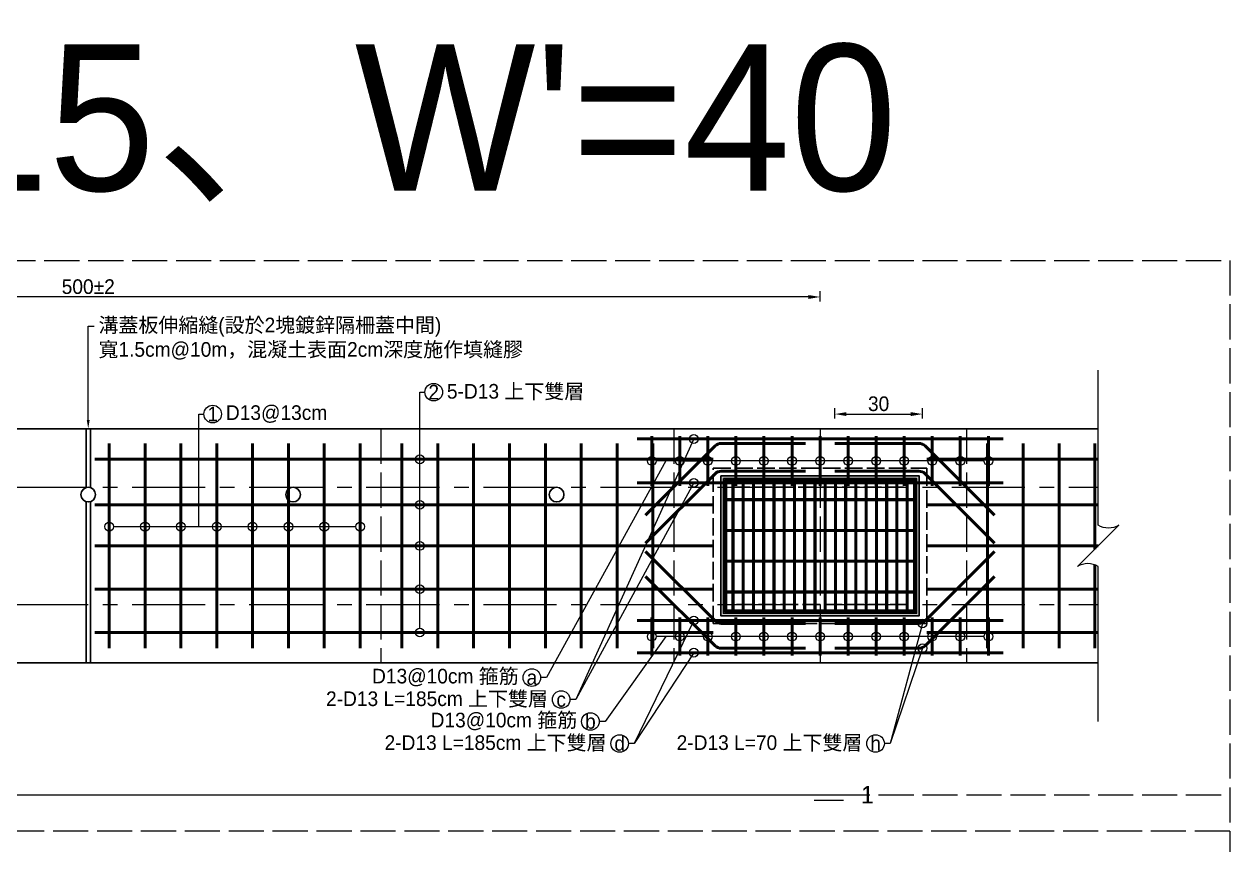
# Model space of a CAD drawing. Extents: x -2931 to 4779, y -2120 to 304.
# Drawn here: x -2562.8 to -2150.9, y -343.1 to -62.8 of the extents above; entities that cross this region are included whole.
import ezdxf
from ezdxf import colors
from ezdxf.entities.mleader import LeaderData, LeaderLine
from ezdxf.math import Vec2, Vec3

# ---------------------------------------------------------------- set-up
doc = ezdxf.new("R2010")
doc.units = 0
doc.header["$MEASUREMENT"] = 0
doc.linetypes.add('ACAD_ISO02W100', pattern=[15, 12, -3])
doc.linetypes.add('CENTERX2', pattern=[4, 2.5, -0.5, 0.5, -0.5])
doc.layers.add('一、4.基本-隱藏', color=9, linetype='ACAD_ISO02W100', lineweight=20, plot=False)
doc.layers.add('三、3.文字-註解文字', color=2, linetype='Continuous')
for name, color, linetype, lineweight in [('二、1.繪圖-既有設施', 8, 'Continuous', 20), ('二、2.繪圖-施作項目', 181, 'Continuous', 30), ('二、5.繪圖-鋼筋', 60, 'Continuous', 50), ('二、6.繪圖-其他施作項目', 35, 'Continuous', 30)]:
    doc.layers.add(name, color=color, linetype=linetype, lineweight=lineweight)
doc.styles.add('次圖名(詳圖)', font='MS PGothic.ttf', dxfattribs={"height": 6})
doc.styles.add('註解文字', font='MS PGothic.ttf', dxfattribs={"height": 5})
doc.dimstyles.new('註解文字', dxfattribs={"dimtxt": 5, "dimasz": 4, "dimexe": 2, "dimexo": 2.5, "dimgap": 1, "dimtad": 2, "dimzin": 0, "dimdsep": 46, "dimtxsty": '註解文字', "dimcen": 0.1, "dimclrd": 256, "dimclre": 256, "dimclrt": 256, "dimadec": 0, "dimazin": 0, "dimtfac": 1, "dimtofl": 0, "dimtmove": 0, "dimatfit": 3, "dimfxl": 1.5, "dimfxlon": 1, "dimtolj": 1, "dimtzin": 0, "dimlwd": -1, "dimlwe": -1, "dimarcsym": 1})
pattern_1 = [(45, (-3496.2158, -37.31), (-2.65165, 2.65165), []), (45, (-3495.332, -37.31), (-2.65165, 2.65165), []), (45, (-3494.448, -37.31), (-2.65165, 2.65165), []), (45, (-3493.564, -37.31), (-2.65165, 2.65165), [])]

# ---------------------------------------------------------------- blocks, each defined once
blk = doc.blocks.new('_None')
blk = doc.blocks.new('_Small')
at = {"color": 0, "linetype": 'ByBlock', "lineweight": -2}
blk.add_circle((0, 0), 0.25, dxfattribs=at)
blk = doc.blocks.new('*D247')
at = {"layer": 'Defpoints', "color": 0, "transparency": 16777216}
for p in [(-2790.85, -155.96), (-2790.85, -200.96), (-2290.85, -200.96)]:
    blk.add_point(p, dxfattribs=at)
at = {"layer": '三、3.文字-註解文字', "transparency": 16777216}
for p, q in [((-2790.85, -157.46), (-2790.85, -153.96)), ((-2294.85, -155.96), (-2786.85, -155.96)), ((-2290.85, -157.46), (-2290.85, -153.96))]:
    blk.add_line(p, q, dxfattribs=at)
for points in [[(-2786.85, -155.3), (-2786.85, -156.63), (-2790.85, -155.96)], [(-2294.85, -155.3), (-2294.85, -156.63), (-2290.85, -155.96)]]:
    blk.add_solid(points, dxfattribs=at)
at = {"layer": '三、3.文字-註解文字', "transparency": 16777216, "insert": (-2540.85, -152.46), "char_height": 5, "attachment_point": 5, "style": '註解文字'}
blk.add_mtext('\\A1;500±2', dxfattribs=at)
blk = doc.blocks.new('*D274')
at = {"layer": 'Defpoints', "color": 0, "linetype": 'Continuous', "transparency": 16777216}
for p in [(-2255.85, -195.96), (-2285.85, -205.96), (-2255.85, -205.96)]:
    blk.add_point(p, dxfattribs=at)
at = {"layer": '三、3.文字-註解文字', "transparency": 16777216}
for p, q in [((-2285.85, -197.46), (-2285.85, -193.96)), ((-2281.85, -195.96), (-2259.85, -195.96)), ((-2255.85, -197.46), (-2255.85, -193.96))]:
    blk.add_line(p, q, dxfattribs=at)
at = {"layer": '三、3.文字-註解文字', "linetype": 'Continuous', "transparency": 16777216}
for points in [[(-2281.85, -195.3), (-2281.85, -196.63), (-2285.85, -195.96)], [(-2259.85, -195.3), (-2259.85, -196.63), (-2255.85, -195.96)]]:
    blk.add_solid(points, dxfattribs=at)
at = {"layer": '三、3.文字-註解文字', "linetype": 'Continuous', "transparency": 16777216, "insert": (-2270.85, -192.46), "char_height": 5, "attachment_point": 5, "style": '註解文字'}
blk.add_mtext('\\A1;30', dxfattribs=at)

msp = doc.modelspace()

# ---------------------------------------------------------------- hatches: boundary and pattern name
at = {"layer": '二、6.繪圖-其他施作項目'}
h = msp.add_hatch(color=256, dxfattribs=at)
h.dxf.hatch_style = 1
h.paths.add_polyline_path([(-2324.755, -217.064), (-2324.755, -264.864), (-2256.955, -264.864), (-2256.955, -217.064)])
h.paths.add_polyline_path([(-2323.855, -217.964), (-2257.855, -217.964), (-2257.855, -263.964), (-2323.855, -263.964)], flags=16)
h.paths.add_polyline_path([(-2320.855, -220.964), (-2260.855, -220.964), (-2260.855, -260.964), (-2320.855, -260.964)], flags=0)
h = msp.add_hatch(dxfattribs=at)
h.set_pattern_fill('ANSI34', color=256, scale=5)
h.set_pattern_definition(pattern_1)
h.paths.add_polyline_path([(-2258.855, -225.464), (-2258.855, -224.964), (-2322.855, -224.964), (-2322.855, -225.464)])
h = msp.add_hatch(dxfattribs=at)
h.set_pattern_fill('ANSI34', color=256, scale=5)
h.set_pattern_definition(pattern_1)
h.paths.add_polyline_path([(-2322.855, -235.464), (-2322.855, -235.964), (-2258.855, -235.964), (-2258.855, -235.464)])
h = msp.add_hatch(dxfattribs=at)
h.set_pattern_fill('ANSI34', color=256, scale=5)
h.set_pattern_definition(pattern_1)
h.paths.add_polyline_path([(-2258.855, -246.464), (-2258.855, -245.964), (-2322.855, -245.964), (-2322.855, -246.464)])
h = msp.add_hatch(dxfattribs=at)
h.set_pattern_fill('ANSI34', color=256, scale=5)
h.set_pattern_definition(pattern_1)
h.paths.add_polyline_path([(-2322.855, -256.464), (-2322.855, -256.964), (-2258.855, -256.964), (-2258.855, -256.464)])

# ---------------------------------------------------------------- linework, layer by layer
at = {"linetype": 'Continuous'}
msp.add_lwpolyline([(-2338.772, -211.964), (-2329.188, -211.964)], dxfattribs=at)
at = {"layer": '一、4.基本-隱藏'}
for points in [[(-2930.855, -143.464), (-2150.855, -143.464), (-2150.855, -650.464), (-2930.855, -650.464)], [(-2930.855, -143.464), (-2150.855, -143.464), (-2150.855, -338.464), (-2930.855, -338.464)]]:
    msp.add_lwpolyline(points, close=True, dxfattribs=at)
for points in [[(-2440.855, -200.964), (-2440.855, -280.964)], [(-2340.855, -200.964), (-2340.855, -280.964)], [(-2290.855, -200.964), (-2290.855, -280.964)], [(-2240.855, -200.964), (-2240.855, -280.964)], [(-2930.855, -325.964), (-2150.855, -325.964)]]:
    msp.add_lwpolyline(points, dxfattribs=at)
at = {"layer": '三、3.文字-註解文字'}
msp.add_lwpolyline([(-2195.855, -300.964), (-2195.855, -248.035, 0.2828427), (-2202.926, -248.035), (-2188.784, -233.893, -0.2828427), (-2195.855, -233.893), (-2195.855, -180.964)], format="xyb", dxfattribs=at)
at = {"layer": '三、3.文字-註解文字', "color": 144}
for points in [[(-2234.855, -211.964), (-2346.855, -211.964)], [(-2234.855, -271.964), (-2346.855, -271.964)]]:
    msp.add_lwpolyline(points, dxfattribs=at)
at = {"layer": '三、3.文字-註解文字'}
for points in [[(-2532.205, -234.415), (-2449.465, -234.415)], [(-2800.855, -325.964), (-2280.855, -325.964)], [(-2282.855, -327.964), (-2292.855, -327.964)]]:
    msp.add_lwpolyline(points, dxfattribs=at)
for centre, radius in [((-2422.83, -188.464), 3), ((-2498.33, -195.964), 3), ((-2427.58, -211.414), 1.5), ((-2427.58, -226.964), 1.5), ((-2533.705, -234.415), 1.5), ((-2521.455, -234.415), 1.5), ((-2509.205, -234.415), 1.5), ((-2496.955, -234.415), 1.5), ((-2484.705, -234.415), 1.5), ((-2472.455, -234.415), 1.5), ((-2460.205, -234.415), 1.5), ((-2447.965, -234.415), 1.5), ((-2427.58, -240.989), 1.5), ((-2427.58, -255.774), 1.5), ((-2427.58, -270.564), 1.5), ((-2233.355, -271.964), 1.5), ((-2389.308, -285.964), 3), ((-2379.308, -293.464), 3), ((-2369.308, -300.964), 3), ((-2359.308, -308.464), 3), ((-2271.897, -308.464), 3)]:
    msp.add_circle(centre, radius, dxfattribs=at)
at = {"layer": '三、3.文字-註解文字', "color": 144}
for centre in [(-2348.355, -211.964), (-2338.772, -211.964), (-2329.188, -211.964), (-2319.605, -211.964), (-2310.022, -211.964), (-2300.438, -211.964), (-2290.855, -211.964), (-2281.272, -211.964), (-2271.688, -211.964), (-2262.105, -211.964), (-2252.522, -211.964), (-2242.938, -211.964), (-2233.355, -211.964), (-2348.355, -271.964), (-2338.772, -271.964), (-2329.188, -271.964), (-2319.605, -271.964), (-2310.022, -271.964), (-2300.438, -271.964), (-2290.855, -271.964), (-2281.272, -271.964), (-2271.688, -271.964), (-2262.105, -271.964), (-2252.522, -271.964), (-2242.938, -271.964)]:
    msp.add_circle(centre, 1.5, dxfattribs=at)
at = {"layer": '二、1.繪圖-既有設施', "linetype": 'CENTERX2', "ltscale": 10}
for points in [[(-2885.855, -220.964), (-2195.855, -220.964)], [(-2885.855, -260.964), (-2195.855, -260.964)]]:
    msp.add_lwpolyline(points, dxfattribs=at)
at = {"layer": '二、2.繪圖-施作項目'}
for points in [[(-2885.855, -200.964), (-2195.855, -200.964)], [(-2541.605, -200.964), (-2541.605, -221.08)], [(-2540.105, -200.964), (-2540.105, -221.08)], [(-2541.605, -225.849), (-2541.605, -280.964)], [(-2540.105, -225.849), (-2540.105, -280.964)], [(-2885.855, -280.964), (-2195.855, -280.964)]]:
    msp.add_lwpolyline(points, dxfattribs=at)
at = {"layer": '二、5.繪圖-鋼筋'}
for points in [[(-2353.355, -204.464), (-2228.355, -204.464)], [(-2348.355, -203.464), (-2348.355, -220.464)], [(-2338.772, -203.464), (-2338.772, -220.464)], [(-2329.188, -203.464), (-2329.188, -220.464)], [(-2319.605, -203.464), (-2319.605, -220.464)], [(-2310.022, -203.464), (-2310.022, -220.464)], [(-2300.438, -203.464), (-2300.438, -220.464)], [(-2290.855, -203.464), (-2290.855, -220.464)], [(-2281.272, -203.464), (-2281.272, -220.464)], [(-2271.688, -203.464), (-2271.688, -220.464)], [(-2262.105, -203.464), (-2262.105, -220.464)], [(-2252.522, -203.464), (-2252.522, -220.464)], [(-2242.938, -203.464), (-2242.938, -220.464)], [(-2233.355, -203.464), (-2233.355, -220.464)], [(-2533.705, -206.014), (-2533.705, -275.914)], [(-2521.455, -206.014), (-2521.455, -275.914)], [(-2509.205, -206.014), (-2509.205, -275.914)], [(-2496.955, -206.014), (-2496.955, -275.914)], [(-2484.705, -206.014), (-2484.705, -275.914)], [(-2472.455, -206.014), (-2472.455, -275.914)], [(-2460.205, -206.014), (-2460.205, -275.914)], [(-2447.965, -206.014), (-2447.965, -275.914)], [(-2433.705, -206.014), (-2433.705, -275.914)], [(-2421.455, -206.014), (-2421.455, -275.914)], [(-2409.205, -206.014), (-2409.205, -275.914)], [(-2396.955, -206.014), (-2396.955, -275.914)], [(-2384.705, -206.014), (-2384.705, -275.914)], [(-2372.455, -206.014), (-2372.455, -275.914)], [(-2360.205, -206.014), (-2360.205, -275.914)], [(-2347.965, -206.014), (-2347.965, -275.914)], [(-2233.705, -206.014), (-2233.705, -275.914)], [(-2221.455, -206.014), (-2221.455, -275.914)], [(-2209.205, -206.014), (-2209.205, -275.914)], [(-2196.955, -206.014), (-2196.955, -242.064)], [(-2538.605, -211.414), (-2327.355, -211.414)], [(-2254.355, -211.414), (-2195.855, -211.414)], [(-2353.355, -219.464), (-2228.355, -219.464)], [(-2538.605, -226.964), (-2327.355, -226.964)], [(-2254.355, -226.964), (-2195.855, -226.964)], [(-2538.605, -240.989), (-2327.355, -240.989)], [(-2254.355, -240.989), (-2195.88, -240.989)], [(-2196.955, -247.49), (-2196.955, -275.914)], [(-2538.605, -255.774), (-2327.355, -255.774)], [(-2254.355, -255.774), (-2195.855, -255.774)], [(-2353.355, -266.464), (-2228.355, -266.464)], [(-2348.355, -265.464), (-2348.355, -278.464)], [(-2338.772, -265.464), (-2338.772, -278.464)], [(-2329.188, -265.464), (-2329.188, -278.464)], [(-2319.605, -265.464), (-2319.605, -278.464)], [(-2310.022, -265.464), (-2310.022, -278.464)], [(-2300.438, -265.464), (-2300.438, -278.464)], [(-2290.855, -265.464), (-2290.855, -278.464)], [(-2281.272, -265.464), (-2281.272, -278.464)], [(-2271.688, -265.464), (-2271.688, -278.464)], [(-2262.105, -265.464), (-2262.105, -278.464)], [(-2252.522, -265.464), (-2252.522, -278.464)], [(-2242.938, -265.464), (-2242.938, -278.464)], [(-2233.355, -265.464), (-2233.355, -278.464)], [(-2538.605, -270.564), (-2327.355, -270.564)], [(-2254.355, -270.564), (-2195.855, -270.564)], [(-2353.355, -277.464), (-2228.355, -277.464)]]:
    msp.add_lwpolyline(points, dxfattribs=at)
for points in [[(-2295.855, -205.964), (-2324.612, -205.964, 0.1989124), (-2326.734, -206.843), (-2350.435, -230.544)], [(-2285.855, -205.964), (-2257.098, -205.964, -0.1989124), (-2254.976, -206.843), (-2231.275, -230.544)], [(-2295.855, -215.464), (-2324.612, -215.464, 0.1989124), (-2326.734, -216.343), (-2350.435, -240.044)], [(-2285.855, -215.464), (-2257.098, -215.464, -0.1989124), (-2254.976, -216.343), (-2231.275, -240.044)], [(-2295.855, -267.464), (-2324.612, -267.464, -0.1989124), (-2326.734, -266.586), (-2350.435, -242.884)], [(-2285.855, -267.464), (-2257.098, -267.464, 0.1989124), (-2254.976, -266.586), (-2231.275, -242.884)], [(-2295.855, -275.964), (-2324.612, -275.964, -0.1989124), (-2326.734, -275.086), (-2350.435, -251.384)], [(-2285.855, -275.964), (-2257.098, -275.964, 0.1989124), (-2254.976, -275.086), (-2231.275, -251.384)]]:
    msp.add_lwpolyline(points, format="xyb", dxfattribs=at)
at = {"layer": '二、6.繪圖-其他施作項目', "linetype": 'ACAD_ISO02W100', "ltscale": 0.5}
for points in [[(-2327.355, -214.464), (-2254.355, -214.464), (-2254.355, -267.464), (-2327.355, -267.464)], [(-2320.855, -220.964), (-2260.855, -220.964), (-2260.855, -260.964), (-2320.855, -260.964)]]:
    msp.add_lwpolyline(points, close=True, dxfattribs=at)
at = {"layer": '二、6.繪圖-其他施作項目'}
for points in [[(-2324.755, -217.064), (-2256.955, -217.064), (-2256.955, -264.864), (-2324.755, -264.864)], [(-2323.855, -217.964), (-2257.855, -217.964), (-2257.855, -263.964), (-2323.855, -263.964)], [(-2323.355, -218.464), (-2258.355, -218.464), (-2258.355, -263.464), (-2323.355, -263.464)]]:
    msp.add_lwpolyline(points, close=True, dxfattribs=at)
for points in [[(-2323.355, -218.464), (-2258.355, -218.464)], [(-2323.355, -218.464), (-2323.355, -263.464)], [(-2322.855, -218.464), (-2322.855, -263.464)], [(-2322.855, -218.964), (-2258.855, -218.964)], [(-2320.855, -218.964), (-2320.855, -224.964)], [(-2320.355, -218.964), (-2320.355, -224.964)], [(-2317.355, -218.964), (-2317.355, -224.964)], [(-2316.855, -218.964), (-2316.855, -224.964)], [(-2313.855, -218.964), (-2313.855, -224.964)], [(-2313.355, -218.964), (-2313.355, -224.964)], [(-2310.355, -218.964), (-2310.355, -224.964)], [(-2309.855, -218.964), (-2309.855, -224.964)], [(-2306.855, -218.964), (-2306.855, -224.964)], [(-2306.355, -218.964), (-2306.355, -224.964)], [(-2303.355, -218.964), (-2303.355, -224.964)], [(-2302.855, -218.964), (-2302.855, -224.964)], [(-2299.855, -218.964), (-2299.855, -224.964)], [(-2299.355, -218.964), (-2299.355, -224.964)], [(-2296.355, -218.964), (-2296.355, -224.964)], [(-2295.855, -218.964), (-2295.855, -224.964)], [(-2292.855, -218.964), (-2292.855, -224.964)], [(-2292.355, -218.964), (-2292.355, -224.964)], [(-2289.355, -218.964), (-2289.355, -224.964)], [(-2288.855, -218.964), (-2288.855, -224.964)], [(-2285.855, -218.964), (-2285.855, -224.964)], [(-2285.355, -218.964), (-2285.355, -224.964)], [(-2282.355, -218.964), (-2282.355, -224.964)], [(-2281.855, -218.964), (-2281.855, -224.964)], [(-2278.855, -218.964), (-2278.855, -224.964)], [(-2278.355, -218.964), (-2278.355, -224.964)], [(-2275.355, -218.964), (-2275.355, -224.964)], [(-2274.855, -218.964), (-2274.855, -224.964)], [(-2271.855, -218.964), (-2271.855, -224.964)], [(-2271.355, -218.964), (-2271.355, -224.964)], [(-2268.355, -218.964), (-2268.355, -224.964)], [(-2267.855, -218.964), (-2267.855, -224.964)], [(-2264.855, -218.964), (-2264.855, -224.964)], [(-2264.355, -218.964), (-2264.355, -224.964)], [(-2261.355, -218.964), (-2261.355, -224.964)], [(-2260.855, -218.964), (-2260.855, -224.964)], [(-2258.855, -218.464), (-2258.855, -263.464)], [(-2258.355, -218.464), (-2258.355, -263.464)], [(-2322.855, -224.964), (-2258.855, -224.964)], [(-2322.855, -225.464), (-2258.855, -225.464)], [(-2320.855, -225.464), (-2320.855, -235.464)], [(-2320.355, -225.464), (-2320.355, -235.464)], [(-2317.355, -225.464), (-2317.355, -235.464)], [(-2316.855, -225.464), (-2316.855, -235.464)], [(-2313.855, -225.464), (-2313.855, -235.464)], [(-2313.355, -225.464), (-2313.355, -235.464)], [(-2310.355, -225.464), (-2310.355, -235.464)], [(-2309.855, -225.464), (-2309.855, -235.464)], [(-2306.855, -225.464), (-2306.855, -235.464)], [(-2306.355, -225.464), (-2306.355, -235.464)], [(-2303.355, -225.464), (-2303.355, -235.464)], [(-2302.855, -225.464), (-2302.855, -235.464)], [(-2299.855, -225.464), (-2299.855, -235.464)], [(-2299.355, -225.464), (-2299.355, -235.464)], [(-2296.355, -225.464), (-2296.355, -235.464)], [(-2295.855, -225.464), (-2295.855, -235.464)], [(-2292.855, -225.464), (-2292.855, -235.464)], [(-2292.355, -225.464), (-2292.355, -235.464)], [(-2289.355, -225.464), (-2289.355, -235.464)], [(-2288.855, -225.464), (-2288.855, -235.464)], [(-2285.855, -225.464), (-2285.855, -235.464)], [(-2285.355, -225.464), (-2285.355, -235.464)], [(-2282.355, -225.464), (-2282.355, -235.464)], [(-2281.855, -225.464), (-2281.855, -235.464)], [(-2278.855, -225.464), (-2278.855, -235.464)], [(-2278.355, -225.464), (-2278.355, -235.464)], [(-2275.355, -225.464), (-2275.355, -235.464)], [(-2274.855, -225.464), (-2274.855, -235.464)], [(-2271.855, -225.464), (-2271.855, -235.464)], [(-2271.355, -225.464), (-2271.355, -235.464)], [(-2268.355, -225.464), (-2268.355, -235.464)], [(-2267.855, -225.464), (-2267.855, -235.464)], [(-2264.855, -225.464), (-2264.855, -235.464)], [(-2264.355, -225.464), (-2264.355, -235.464)], [(-2261.355, -225.464), (-2261.355, -235.464)], [(-2260.855, -225.464), (-2260.855, -235.464)], [(-2322.855, -235.464), (-2258.855, -235.464)], [(-2322.855, -235.964), (-2258.855, -235.964)], [(-2320.855, -235.964), (-2320.855, -245.964)], [(-2320.355, -235.964), (-2320.355, -245.964)], [(-2317.355, -235.964), (-2317.355, -245.964)], [(-2316.855, -235.964), (-2316.855, -245.964)], [(-2313.855, -235.964), (-2313.855, -245.964)], [(-2313.355, -235.964), (-2313.355, -245.964)], [(-2310.355, -235.964), (-2310.355, -245.964)], [(-2309.855, -235.964), (-2309.855, -245.964)], [(-2306.855, -235.964), (-2306.855, -245.964)], [(-2306.355, -235.964), (-2306.355, -245.964)], [(-2303.355, -235.964), (-2303.355, -245.964)], [(-2302.855, -235.964), (-2302.855, -245.964)], [(-2299.855, -235.964), (-2299.855, -245.964)], [(-2299.355, -235.964), (-2299.355, -245.964)], [(-2296.355, -235.964), (-2296.355, -245.964)], [(-2295.855, -235.964), (-2295.855, -245.964)], [(-2292.855, -235.964), (-2292.855, -245.964)], [(-2292.355, -235.964), (-2292.355, -245.964)], [(-2289.355, -235.964), (-2289.355, -245.964)], [(-2288.855, -235.964), (-2288.855, -245.964)], [(-2285.855, -235.964), (-2285.855, -245.964)], [(-2285.355, -235.964), (-2285.355, -245.964)], [(-2282.355, -235.964), (-2282.355, -245.964)], [(-2281.855, -235.964), (-2281.855, -245.964)], [(-2278.855, -235.964), (-2278.855, -245.964)], [(-2278.355, -235.964), (-2278.355, -245.964)], [(-2275.355, -235.964), (-2275.355, -245.964)], [(-2274.855, -235.964), (-2274.855, -245.964)], [(-2271.855, -235.964), (-2271.855, -245.964)], [(-2271.355, -235.964), (-2271.355, -245.964)], [(-2268.355, -235.964), (-2268.355, -245.964)], [(-2267.855, -235.964), (-2267.855, -245.964)], [(-2264.855, -235.964), (-2264.855, -245.964)], [(-2264.355, -235.964), (-2264.355, -245.964)], [(-2261.355, -235.964), (-2261.355, -245.964)], [(-2260.855, -235.964), (-2260.855, -245.964)], [(-2322.855, -245.964), (-2258.855, -245.964)], [(-2322.855, -246.464), (-2258.855, -246.464)], [(-2320.855, -246.464), (-2320.855, -256.464)], [(-2320.355, -246.464), (-2320.355, -256.464)], [(-2317.355, -246.464), (-2317.355, -256.464)], [(-2316.855, -246.464), (-2316.855, -256.464)], [(-2313.855, -246.464), (-2313.855, -256.464)], [(-2313.355, -246.464), (-2313.355, -256.464)], [(-2310.355, -246.464), (-2310.355, -256.464)], [(-2309.855, -246.464), (-2309.855, -256.464)], [(-2306.855, -246.464), (-2306.855, -256.464)], [(-2306.355, -246.464), (-2306.355, -256.464)], [(-2303.355, -246.464), (-2303.355, -256.464)], [(-2302.855, -246.464), (-2302.855, -256.464)], [(-2299.855, -246.464), (-2299.855, -256.464)], [(-2299.355, -246.464), (-2299.355, -256.464)], [(-2296.355, -246.464), (-2296.355, -256.464)], [(-2295.855, -246.464), (-2295.855, -256.464)], [(-2292.855, -246.464), (-2292.855, -256.464)], [(-2292.355, -246.464), (-2292.355, -256.464)], [(-2289.355, -246.464), (-2289.355, -256.464)], [(-2288.855, -246.464), (-2288.855, -256.464)], [(-2285.855, -246.464), (-2285.855, -256.464)], [(-2285.355, -246.464), (-2285.355, -256.464)], [(-2282.355, -246.464), (-2282.355, -256.464)], [(-2281.855, -246.464), (-2281.855, -256.464)], [(-2278.855, -246.464), (-2278.855, -256.464)], [(-2278.355, -246.464), (-2278.355, -256.464)], [(-2275.355, -246.464), (-2275.355, -256.464)], [(-2274.855, -246.464), (-2274.855, -256.464)], [(-2271.855, -246.464), (-2271.855, -256.464)], [(-2271.355, -246.464), (-2271.355, -256.464)], [(-2268.355, -246.464), (-2268.355, -256.464)], [(-2267.855, -246.464), (-2267.855, -256.464)], [(-2264.855, -246.464), (-2264.855, -256.464)], [(-2264.355, -246.464), (-2264.355, -256.464)], [(-2261.355, -246.464), (-2261.355, -256.464)], [(-2260.855, -246.464), (-2260.855, -256.464)], [(-2322.855, -256.464), (-2258.855, -256.464)], [(-2322.855, -256.964), (-2258.855, -256.964)], [(-2320.855, -256.964), (-2320.855, -262.964)], [(-2320.355, -256.964), (-2320.355, -262.964)], [(-2317.355, -256.964), (-2317.355, -262.964)], [(-2316.855, -256.964), (-2316.855, -262.964)], [(-2313.855, -256.964), (-2313.855, -262.964)], [(-2313.355, -256.964), (-2313.355, -262.964)], [(-2310.355, -256.964), (-2310.355, -262.964)], [(-2309.855, -256.964), (-2309.855, -262.964)], [(-2306.855, -256.964), (-2306.855, -262.964)], [(-2306.355, -256.964), (-2306.355, -262.964)], [(-2303.355, -256.964), (-2303.355, -262.964)], [(-2302.855, -256.964), (-2302.855, -262.964)], [(-2299.855, -256.964), (-2299.855, -262.964)], [(-2299.355, -256.964), (-2299.355, -262.964)], [(-2296.355, -256.964), (-2296.355, -262.964)], [(-2295.855, -256.964), (-2295.855, -262.964)], [(-2292.855, -256.964), (-2292.855, -262.964)], [(-2292.355, -256.964), (-2292.355, -262.964)], [(-2289.355, -256.964), (-2289.355, -262.964)], [(-2288.855, -256.964), (-2288.855, -262.964)], [(-2285.855, -256.964), (-2285.855, -262.964)], [(-2285.355, -256.964), (-2285.355, -262.964)], [(-2282.355, -256.964), (-2282.355, -262.964)], [(-2281.855, -256.964), (-2281.855, -262.964)], [(-2278.855, -256.964), (-2278.855, -262.964)], [(-2278.355, -256.964), (-2278.355, -262.964)], [(-2275.355, -256.964), (-2275.355, -262.964)], [(-2274.855, -256.964), (-2274.855, -262.964)], [(-2271.855, -256.964), (-2271.855, -262.964)], [(-2271.355, -256.964), (-2271.355, -262.964)], [(-2268.355, -256.964), (-2268.355, -262.964)], [(-2267.855, -256.964), (-2267.855, -262.964)], [(-2264.855, -256.964), (-2264.855, -262.964)], [(-2264.355, -256.964), (-2264.355, -262.964)], [(-2261.355, -256.964), (-2261.355, -262.964)], [(-2260.855, -256.964), (-2260.855, -262.964)], [(-2323.355, -263.464), (-2258.355, -263.464)], [(-2322.855, -262.964), (-2258.855, -262.964)]]:
    msp.add_lwpolyline(points, dxfattribs=at)
for centre in [(-2540.855, -223.464), (-2470.855, -223.464), (-2380.855, -223.464)]:
    msp.add_circle(centre, 2.5, dxfattribs=at)

# ---------------------------------------------------------------- texts
at = {"layer": '三、3.文字-註解文字'}
for s, width, gutter_width, insert, char_height, attachment_point, style in [("{\\fMS PGothic|b0|i0|c128|p34;S型  T=15、W}'{\\fMS PGothic|b0|i0|c128|p34;=}4{\\fMS PGothic|b0|i0|c128|p34;0}", 583.54686, 25, (-2540.855, -123.464), 50, 8, '註解文字'), ('{\\fMS PGothic|b0|i0|c128|p34;5-D13 上下雙層}', 80.33684, 30, (-2418.33, -188.464), 5, 4, '註解文字'), ('2', 8.38231, 30, (-2422.83, -188.464), 5, 5, '註解文字'), ('1', 8.38231, 30, (-2498.33, -195.964), 5, 5, '註解文字'), ('{\\fMS PGothic|b0|i0|c128|p34;D13@1}3{\\fMS PGothic|b0|i0|c128|p34;cm}', 15.95159, 30, (-2493.83, -195.964), 5, 4, '註解文字'), ('{\\fMS PGothic|b0|i0|c128|p34;D13@10cm }箍筋', 50.9158, 30, (-2393.808, -285.964), 5, 6, '註解文字'), ('a', 8.38231, 30, (-2389.308, -285.964), 5, 5, '註解文字'), ('{\\fMS PGothic|b0|i0|c128|p34;2-D13 L=1}8{\\fMS PGothic|b0|i0|c128|p34;5cm }上下雙{\\fMS PGothic|b0|i0|c128|p34;層}', 80.41176, 30, (-2383.808, -293.464), 5, 6, '註解文字'), ('c', 8.38231, 30, (-2379.308, -293.464), 5, 5, '註解文字'), ('{\\fMS PGothic|b0|i0|c128|p34;D13@10cm }箍筋', 78.12323, 30, (-2373.808, -300.964), 5, 6, '註解文字'), ('b', 8.38231, 30, (-2369.308, -300.964), 5, 5, '註解文字'), ('{\\fMS PGothic|b0|i0|c128|p34;2-D13 L=1}8{\\fMS PGothic|b0|i0|c128|p34;5cm }上下雙{\\fMS PGothic|b0|i0|c128|p34;層}', 80.14253, 30, (-2363.808, -308.464), 5, 6, '註解文字'), ('d', 8.38231, 30, (-2359.308, -308.464), 5, 5, '註解文字'), ('{\\fMS PGothic|b0|i0|c128|p34;2-D13 L=70 }上下雙{\\fMS PGothic|b0|i0|c128|p34;層}', 68.00861, 30, (-2276.397, -308.464), 5, 6, '註解文字'), ('h', 8.38231, 30, (-2271.897, -308.464), 5, 5, '註解文字'), ('1', 3, 15, (-2276.855, -325.964), 6, 4, '次圖名(詳圖)')]:
    msp.add_mtext_dynamic_manual_height_columns(s, width=width, gutter_width=gutter_width, heights=[0], dxfattribs=dict(at, insert=insert, char_height=char_height, attachment_point=attachment_point, style=style))

# ---------------------------------------------------------------- dimensions: what is measured, and where the dimension line sits
dim = msp.add_linear_dim(base=(-2790.855, -155.964), p1=(-2290.855, -200.964), p2=(-2790.855, -200.964), text='500±2', dimstyle='註解文字', dxfattribs=at)
dim.commit()
dim.dimension.update_dxf_attribs({"geometry": '*D247', "text_midpoint": (-2540.855, -152.464)})
at = {"layer": '三、3.文字-註解文字', "linetype": 'Continuous'}
dim = msp.add_linear_dim(base=(-2255.855, -195.964), p1=(-2285.855, -205.964), p2=(-2255.855, -205.964), text='30', dimstyle='註解文字', dxfattribs=at)
dim.commit()
dim.dimension.update_dxf_attribs({"geometry": '*D274', "text_midpoint": (-2270.855, -192.464)})

# ---------------------------------------------------------------- leaders
at = {"layer": '三、3.文字-註解文字'}
ml = msp.add_multileader_mtext('Standard', dxfattribs=at)
ml.set_content('{\\fMS PGothic|b0|i0|c128|p34;溝蓋板伸縮縫(設於2塊鍍鋅隔柵蓋中間)}\\P{\\fMS PGothic|b0|i0|c128|p34;寬1.5cm@10m，混凝土表面2cm深度施作填縫膠}', color=256, style='註解文字')
ml.set_leader_properties(color=144, linetype='ByLayer', lineweight=-1)
ml.build(insert=Vec2(0, 0))
ml.multileader.update_dxf_attribs({"dogleg_length": 2, "arrow_head_size": 3})
ctx = ml.context
ctx.base_point, ctx.char_height, ctx.arrow_head_size, ctx.landing_gap_size, ctx.plane_origin = Vec3(-2538.855, -165.964), 5, 3, 1.5, Vec3(-2540.855, -200.964)
notes = []
notes.append((ctx, [(1, (1, 1, 0), (-2540.855, -165.964), (1, 0), 2, [(0, [(-2540.855, -200.964)], 0, [])])]))
ctx.mtext.insert, ctx.mtext.width, ctx.mtext.flow_direction = Vec3(-2537.355, -163.038), 178.42764, 5
ml = msp.add_multileader_mtext('Standard', dxfattribs=at)
ml.set_content('{\\fMS PGothic|b0|i0|c128|p34; }', color=256, style='註解文字')
ml.set_leader_properties(color=144, linetype='ByLayer', lineweight=-1)
ml.set_arrow_properties(name='NONE')
ml.build(insert=Vec2(0, 0))
ml.multileader.update_dxf_attribs({"dogleg_length": 1.75, "arrow_head_size": 3})
ctx = ml.context
ctx.base_point, ctx.char_height, ctx.arrow_head_size, ctx.landing_gap_size, ctx.plane_origin = Vec3(-2425.83, -188.464), 3, 3, 3, Vec3(-2456.476, -233.226)
notes.append((ctx, [(0, (1, 1, 0), (-2427.58, -188.464), (1, 0), 1.75, [(0, [(-2427.58, -269.064)], 0, [])])]))
ctx.mtext.insert, ctx.mtext.flow_direction = Vec3(-2422.83, -186.964), 5
ml = msp.add_multileader_mtext('Standard', dxfattribs=at)
ml.set_content('{\\fMS PGothic|b0|i0|c128|p34; }', color=256, style='註解文字')
ml.set_leader_properties(color=144, linetype='ByLayer', lineweight=-1)
ml.set_arrow_properties(name='NONE')
ml.build(insert=Vec2(0, 0))
ml.multileader.update_dxf_attribs({"dogleg_length": 1.75, "arrow_head_size": 3})
ctx = ml.context
ctx.base_point, ctx.char_height, ctx.arrow_head_size, ctx.landing_gap_size, ctx.plane_origin = Vec3(-2501.33, -195.964), 3, 3, 3, Vec3(-2531.976, -233.226)
notes.append((ctx, [(0, (1, 1, 0), (-2503.08, -195.964), (1, 0), 1.75, [(0, [(-2503.08, -234.415)], 0, [])])]))
ctx.mtext.insert, ctx.mtext.flow_direction = Vec3(-2498.33, -194.464), 5
ml = msp.add_multileader_mtext('Standard', dxfattribs=at)
ml.set_content(' ', color=256, style='註解文字')
ml.set_leader_properties(color=144, linetype='ByLayer', lineweight=-1)
ml.set_arrow_properties(name='SMALL')
ml.build(insert=Vec2(0, 0))
ml.multileader.update_dxf_attribs({"dogleg_length": 2, "arrow_head_size": 6})
ctx = ml.context
ctx.base_point, ctx.char_height, ctx.arrow_head_size, ctx.landing_gap_size, ctx.plane_origin = Vec3(-2384.524, -293.464), 5, 6, 3, Vec3(-2356.583, -258.478)
ctx.text_align_type = 2
notes.append((ctx, [(1, (1, 1, 0), (-2374.308, -293.464), (-1, 0), 2, [(0, [(-2333.98, -204.464)], 0, [])])]))
ctx.mtext.insert, ctx.mtext.alignment, ctx.mtext.flow_direction = Vec3(-2379.308, -290.964), 3, 5
ml = msp.add_multileader_mtext('Standard', dxfattribs=at)
ml.set_content(' ', color=256, style='註解文字')
ml.set_leader_properties(color=144, linetype='ByLayer', lineweight=-1)
ml.set_arrow_properties(name='NONE')
ml.build(insert=Vec2(0, 0))
ml.multileader.update_dxf_attribs({"dogleg_length": 2, "arrow_head_size": 3})
ctx = ml.context
ctx.base_point, ctx.char_height, ctx.arrow_head_size, ctx.landing_gap_size, ctx.plane_origin = Vec3(-2394.524, -285.964), 5, 3, 3, Vec3(-2366.167, -270.978)
ctx.text_align_type = 2
notes.append((ctx, [(1, (1, 1, 0), (-2384.308, -285.964), (-1, 0), 2, [(0, [(-2343.563, -211.964)], 0, [])])]))
ctx.mtext.insert, ctx.mtext.alignment, ctx.mtext.flow_direction = Vec3(-2389.308, -283.464), 3, 5
ml = msp.add_multileader_mtext('Standard', dxfattribs=at)
ml.set_content('{\\fMS PGothic|b0|i0|c128|p34; }', color=256, style='註解文字')
ml.set_leader_properties(color=144, linetype='ByLayer', lineweight=-1)
ml.set_arrow_properties(name='SMALL')
ml.build(insert=Vec2(0, 0))
ml.multileader.update_dxf_attribs({"dogleg_length": 2, "arrow_head_size": 6})
ctx = ml.context
ctx.base_point, ctx.char_height, ctx.arrow_head_size, ctx.landing_gap_size, ctx.plane_origin = Vec3(-2384.524, -293.464), 5, 6, 3, Vec3(-2356.583, -273.478)
ctx.text_align_type = 2
notes.append((ctx, [(1, (1, 1, 0), (-2374.308, -293.464), (-1, 0), 2, [(0, [(-2333.98, -219.464)], 0, [])])]))
ctx.mtext.insert, ctx.mtext.alignment, ctx.mtext.flow_direction = Vec3(-2379.308, -290.964), 3, 5
ml = msp.add_multileader_mtext('Standard', dxfattribs=at)
ml.set_content(' ', color=256, style='註解文字')
ml.set_leader_properties(color=144, linetype='ByLayer', lineweight=-1)
ml.set_arrow_properties(name='SMALL')
ml.build(insert=Vec2(0, 0))
ml.multileader.update_dxf_attribs({"dogleg_length": 2, "arrow_head_size": 6})
ctx = ml.context
ctx.base_point, ctx.char_height, ctx.arrow_head_size, ctx.landing_gap_size, ctx.plane_origin = Vec3(-2364.524, -308.464), 5, 6, 3, Vec3(-2358.667, -310.478)
ctx.text_align_type = 2
notes.append((ctx, [(1, (1, 1, 0), (-2354.308, -308.464), (-1, 0), 2, [(0, [(-2333.98, -266.464)], 0, [])])]))
ctx.mtext.insert, ctx.mtext.alignment, ctx.mtext.flow_direction = Vec3(-2359.308, -305.964), 3, 5
ml = msp.add_multileader_mtext('Standard', dxfattribs=at)
ml.set_content(' ', color=256, style='註解文字')
ml.set_leader_properties(color=144, linetype='ByLayer', lineweight=-1)
ml.set_arrow_properties(name='SMALL')
ml.build(insert=Vec2(0, 0))
ml.multileader.update_dxf_attribs({"dogleg_length": 2, "arrow_head_size": 6})
ctx = ml.context
ctx.base_point, ctx.char_height, ctx.arrow_head_size, ctx.landing_gap_size, ctx.plane_origin = Vec3(-2277.113, -308.464), 5, 6, 3, Vec3(-2278.458, -306.478)
ctx.text_align_type = 2
notes.append((ctx, [(1, (1, 1, 0), (-2266.897, -308.464), (-1, 0), 2, [(0, [(-2255.855, -267.464)], 0, [])])]))
ctx.mtext.insert, ctx.mtext.alignment, ctx.mtext.flow_direction = Vec3(-2271.897, -305.964), 3, 5
ml = msp.add_multileader_mtext('Standard', dxfattribs=at)
ml.set_content(' ', color=256, style='註解文字')
ml.set_leader_properties(color=144, linetype='ByLayer', lineweight=-1)
ml.set_arrow_properties(name='NONE')
ml.build(insert=Vec2(0, 0))
ml.multileader.update_dxf_attribs({"dogleg_length": 2, "arrow_head_size": 3})
ctx = ml.context
ctx.base_point, ctx.char_height, ctx.arrow_head_size, ctx.landing_gap_size, ctx.plane_origin = Vec3(-2374.524, -300.964), 5, 3, 3, Vec3(-2366.167, -320.978)
ctx.text_align_type = 2
notes.append((ctx, [(1, (1, 1, 0), (-2364.308, -300.964), (-1, 0), 2, [(0, [(-2343.563, -271.964)], 0, [])])]))
ctx.mtext.insert, ctx.mtext.alignment, ctx.mtext.flow_direction = Vec3(-2369.308, -298.464), 3, 5
ml = msp.add_multileader_mtext('Standard', dxfattribs=at)
ml.set_content('{\\fMS PGothic|b0|i0|c128|p34; }', color=256, style='註解文字')
ml.set_leader_properties(color=144, linetype='ByLayer', lineweight=-1)
ml.set_arrow_properties(name='SMALL')
ml.build(insert=Vec2(0, 0))
ml.multileader.update_dxf_attribs({"dogleg_length": 2, "arrow_head_size": 6})
ctx = ml.context
ctx.base_point, ctx.char_height, ctx.arrow_head_size, ctx.landing_gap_size, ctx.plane_origin = Vec3(-2364.524, -308.464), 5, 6, 3, Vec3(-2358.667, -325.478)
ctx.text_align_type = 2
notes.append((ctx, [(1, (1, 1, 0), (-2354.308, -308.464), (-1, 0), 2, [(0, [(-2333.98, -277.464)], 0, [])])]))
ctx.mtext.insert, ctx.mtext.alignment, ctx.mtext.flow_direction = Vec3(-2359.308, -305.964), 3, 5
ml = msp.add_multileader_mtext('Standard', dxfattribs=at)
ml.set_content(' ', color=256, style='註解文字')
ml.set_leader_properties(color=144, linetype='ByLayer', lineweight=-1)
ml.set_arrow_properties(name='SMALL')
ml.build(insert=Vec2(0, 0))
ml.multileader.update_dxf_attribs({"dogleg_length": 2, "arrow_head_size": 6})
ctx = ml.context
ctx.base_point, ctx.char_height, ctx.arrow_head_size, ctx.landing_gap_size, ctx.plane_origin = Vec3(-2277.113, -308.464), 5, 6, 3, Vec3(-2278.458, -314.978)
ctx.text_align_type = 2
notes.append((ctx, [(1, (1, 1, 0), (-2266.897, -308.464), (-1, 0), 2, [(0, [(-2255.855, -275.964)], 0, [])])]))
ctx.mtext.insert, ctx.mtext.alignment, ctx.mtext.flow_direction = Vec3(-2271.897, -305.964), 3, 5
for ctx, leaders in notes:
    for number, flags, end, landing, length, lines in leaders:
        leader = LeaderData()
        leader.index, (leader.has_last_leader_line, leader.has_dogleg_vector, leader.attachment_direction) = number, flags
        leader.last_leader_point, leader.dogleg_vector, leader.dogleg_length = Vec3(end), Vec3(landing), length
        for number, points, colour, breaks in lines:
            line = LeaderLine()
            line.index, line.vertices, line.color, line.breaks = number, Vec3.list(points), colors.encode_raw_color(colour), breaks
            leader.lines.append(line)
        ctx.leaders.append(leader)

doc.saveas('drawing.dxf')
